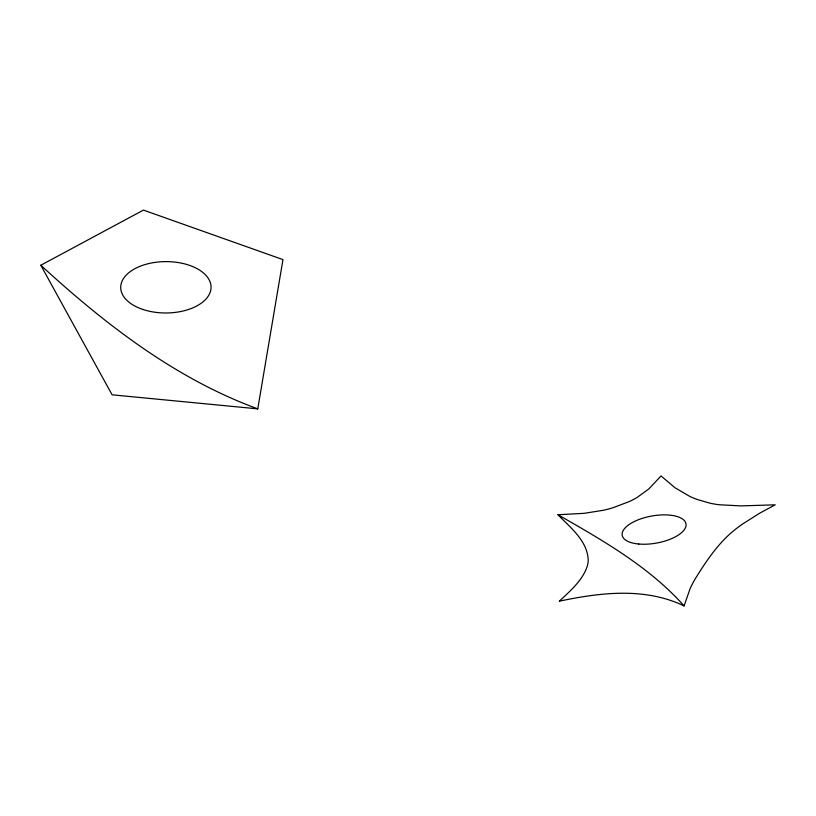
<?xml version="1.0" encoding="UTF-8"?>
<svg xmlns="http://www.w3.org/2000/svg" width="816" height="816" viewBox="0 0 816 816"><rect width="100%" height="100%" fill="white"/><g stroke="black" fill="none" stroke-linecap="round" stroke-linejoin="round"><path stroke-width="1.22" d="M257.764 408.857L282.968 259.61L143.422 210.1L40.8 265.241L112.098 394.811L257.764 408.857C175.399 378.685 104.815 323.983 40.8 265.241M684.083 605.9L690.04 588.836A441.833 154.652 -15 0 1 694.691 579.697C704.759 563.458 715.418 547.159 729.616 534.184A161.15 62.577 -12.8 0 1 742.315 524.178L759.961 513.029L775.2 504.818L740.948 505.9L719.273 504.757A84.772 37.414 -12.3 0 1 710.073 503.207L697.343 499.514A144.412 64.709 -13.1 0 1 690.02 496.546L674.965 487.723L661.021 475.912L648.914 488.906L636.735 497.699A63.342 28.784 -9.5 0 1 629.167 501.616L612.816 507.787A60.863 27.611 -9.5 0 1 603.422 510.275L584.103 513.325L557.96 514.743C570.333 527.626 587.581 540.763 588.214 560.194A129.173 53.958 -7.1 0 1 586.959 567.181C581.798 581.206 569.915 591.243 559.307 601.178C600.464 592.538 644.722 587.081 684.083 605.9C649.22 566.824 602.912 540.467 557.96 514.743M638.806 544.027A32.416 13.739 -10.2 0 0 686.083 524.535A32.416 13.739 -10.2 0 0 637.398 520.139A32.416 13.739 -10.2 0 0 638.806 544.027M142.922 309.468A45.166 25.684 -0.2 0 0 211.058 287.456A45.166 25.684 -0.2 0 0 143.698 264.976A45.166 25.684 -0.2 0 0 142.922 309.468"/></g></svg>
